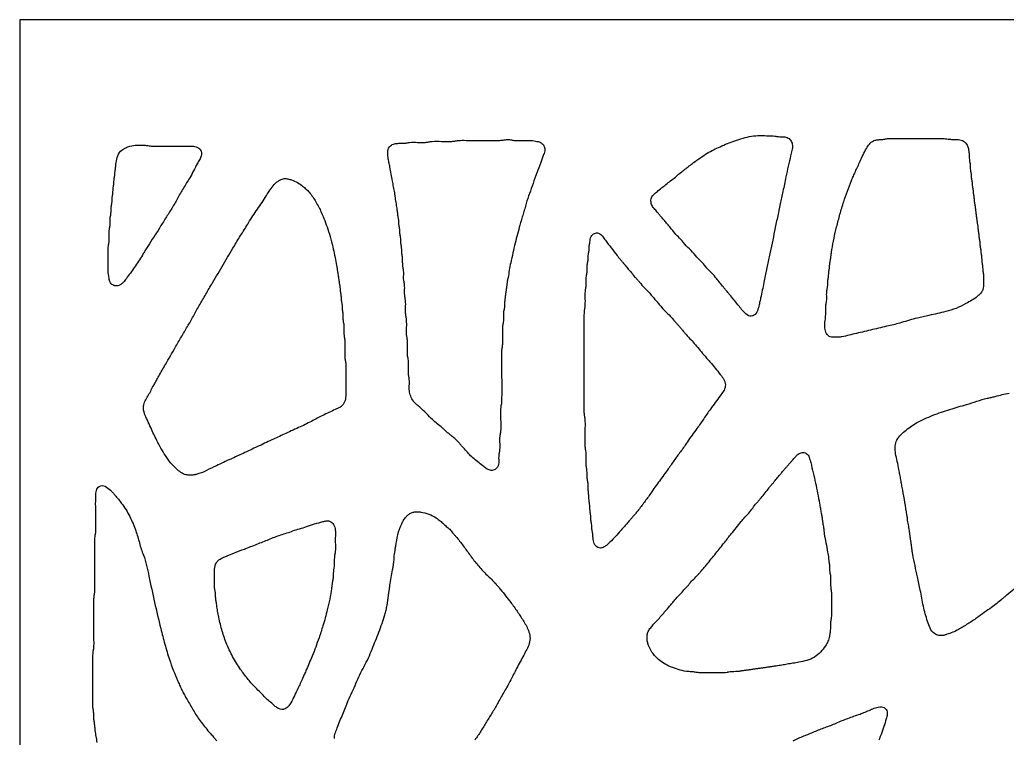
# Model space of a CAD drawing. Extents: x 0 to 950, y 0 to 950.
# Drawn here: x 0 to 520, y 572 to 950 of the extents above; entities that cross this region are included whole.
import ezdxf

# ---------------------------------------------------------------- set-up
doc = ezdxf.new("R2010")
doc.units = 0
doc.layers.add('OBRYS', color=7, linetype='CONTINUOUS')
doc.layers.add('VYREZY', color=1, linetype='CONTINUOUS')

msp = doc.modelspace()

# ---------------------------------------------------------------- linework, layer by layer
at = {"layer": 'OBRYS'}
msp.add_lwpolyline([(0, 0), (950, 0), (950, 950), (0, 950)], close=True, dxfattribs=at)
at = {"layer": 'VYREZY'}
for points in [[(385.5598, 794.1703, -0.25335537), (382.6868, 794.691, -0.04309015), (380.2928, 796.9739, -0.01878178), (379.2898, 798.2006, 0.00780677), (378.3133, 799.4498, -0.00248746), (376.2101, 802.082, 0.00961105), (374.07, 804.6836, -0.00858603), (372.8068, 806.2127, 0.01495781), (371.5246, 807.7253, -0.01314026), (370.6237, 808.7803, -0.00141872), (369.7535, 809.8614, 0.00259675), (367.884, 812.1731, -0.00202467), (366.0118, 814.4826, 0.02818342), (363.4823, 817.2893, -0.02621011), (360.9412, 820.0866, 0.03010005), (358.2413, 823.0127, -0.03010289), (355.5415, 825.9389, 0.03164367), (352.2898, 829.4413, -0.03164423), (349.0381, 832.9438, 0.02627293), (346.4967, 835.7409, -0.02835965), (343.9675, 838.5479, -0.00019359), (342.3547, 840.5576, 0.00821776), (340.71, 842.5409, -0.00401362), (339.1738, 844.362, 0.01449272), (337.6003, 846.1498, -0.017671), (336.6902, 847.1973, 0.00089926), (335.8152, 848.2753, 0.01919262), (334.1021, 850.2208, -0.07459764), (332.6294, 852.3214, -0.10451204), (332.0443, 854.573, -0.135535), (332.5522, 856.808, -0.07305656), (333.2447, 857.7407, -0.01001285), (334.0905, 858.5546, -0.00888493), (334.9795, 859.3476, -0.00120022), (335.8845, 860.1227, -0.014901), (338.2018, 861.9815, 0.0079987), (340.5453, 863.8086, -0.00678603), (343.041, 865.7642, 0.01425575), (345.5064, 867.7563, -0.01272608), (349.963, 871.3798, -0.00250066), (354.5293, 874.867, -0.00896885), (358.0564, 877.4346, -0.0179142), (361.7146, 879.8079, -0.02244773), (365.0445, 881.6045, -0.00276234), (368.4641, 883.2327, -0.02101906), (372.2961, 884.8385, 0.00203032), (376.1896, 886.2989, -0.02216118), (380.4947, 887.7188, -0.02484439), (384.9129, 888.7281, -0.04985918), (389.4705, 889.0719, 0.00434874), (394.0631, 889, -0.00689013), (395.652, 888.967, -0.0263244), (397.2331, 888.8289, -0.02138743), (398.1992, 888.6505, 0.03813435), (399.1689, 888.5049, 0.02147483), (401.7763, 888.4268, -0.13471564), (404.2128, 887.7922, -0.13694512), (405.8291, 886.1452, -0.10830949), (406.4938, 883.9014, -0.08953321), (406.2035, 881.1823, 0.0197752), (405.5289, 878.4888, -0.00612291), (404.2959, 872.9255, 0.00809665), (403.0849, 867.3576, -0.00251812), (402.2925, 863.5078, 0.00138552), (401.4913, 859.6597, -0.00766403), (400.7696, 856.3987, 0.00808455), (400.0505, 853.1371, -0.00244463), (398.5658, 846.0214, 0.00349137), (397.096, 838.9027, -0.00061485), (395.8211, 832.5434, -0.00765825), (394.4413, 826.2069, 0.00956749), (393.0044, 819.4845, -0.00173443), (391.6727, 812.7392, -0.00287345), (390.8361, 808.6981, 0.00184906), (389.9912, 804.6586, -0.00498862), (389.4939, 802.3532, 0.00078639), (388.9772, 800.052, -0.02519098), (388.1156, 796.9346, -0.17596188), (386.2292, 794.5458, 0.00801004), (385.9041, 794.3373, -0.06737392)], [(52.0618, 810.1672, -0.13266802), (49.9349, 810.0831, -0.15890233), (48.1363, 811.16, -0.14832086), (47.1178, 813.4306, 0.00758875), (46.7489, 816.0045, -0.04603726), (46.4364, 820.7682, 0.00662206), (46.5, 825.5615, 0.00390758), (46.4782, 828.3562, -0.03843137), (46.6487, 831.1375, -0.02723288), (46.8367, 832.102, 0.04313361), (46.9936, 833.0699, 0.03007648), (47.0423, 836.4581, -0.04685226), (47.2041, 839.834, -0.01376708), (47.3696, 840.8039, 0.03348544), (47.4966, 841.7777, 0.02302581), (47.533, 843.9691, -0.04195584), (47.6521, 846.1521, -0.02604477), (47.838, 847.117, 0.04147939), (47.9938, 848.0851, 0.02374836), (48.046, 849.8748, -0.0392657), (48.1535, 851.6585, -0.02503481), (48.3378, 852.6235, 0.03948745), (48.4939, 853.5917, 0.01863515), (48.5632, 855.1783, -0.03360881), (48.6798, 856.7597, -0.01836706), (48.8533, 857.7271, 0.03442554), (48.9955, 858.6979, 0.01236298), (49.0777, 860.2811, -0.02893873), (49.2121, 861.8586, -0.00879446), (49.3692, 862.8297, 0.0238597), (49.4969, 863.8041, 0.0147516), (49.5601, 864.9923, -0.02930279), (49.6577, 866.1765, -0.02213422), (49.8384, 867.1421, 0.0348929), (49.9942, 868.1104, 0.01174054), (50.086, 869.4924, -0.02554678), (50.2158, 870.87, -0.00478726), (50.3672, 871.8418, 0.01551379), (50.4977, 872.8162, 0.01094226), (50.5769, 873.8014, -0.02683897), (50.6872, 874.7824, -0.04308039), (51.6288, 878.4427, -0.13798093), (53.727, 881.4314, -0.06477496), (55.7393, 882.6793, -0.04437275), (57.9839, 883.4658, -0.05139872), (61.7071, 884.0119, -0.02320225), (65.486, 883.9988, -0.02305467), (66.4661, 883.9045, -0.00022402), (67.4417, 883.7645, 0.00219581), (68.6141, 883.601, 0.02448588), (69.7921, 883.5004, 0.01358004), (76.3943, 883.4403, -0.00451637), (82.9988, 883.5, 0.00784597), (86.8026, 883.5597, -0.02381494), (90.6025, 883.498, -0.07980865), (93.5274, 882.8343, -0.22279593), (95.4021, 880.8217, -0.08468272), (95.5709, 879.6459, -0.03567669), (95.4536, 878.4497, -0.1063145), (94.5838, 876.2776, 0.02832844), (93.3634, 874.2234, 0.00016202), (91.438, 870.517, -0.01528962), (89.4024, 866.8724, -0.00189787), (86.1169, 861.4376, 0.01373213), (82.9622, 855.9287, -0.01701189), (79.972, 850.7855, 0.00144233), (76.8213, 845.7351, -0.00964372), (75.0974, 843.0701, 0.02054425), (73.4331, 840.37, -0.02266599), (70.5008, 835.6575, 0.01308952), (67.4768, 830.9989, -0.00684851), (66.2058, 828.9863, 0.01635511), (64.9738, 826.9509, -0.02659716), (60.9452, 820.5923, -0.00621708), (56.5024, 814.5035, 0.01161606), (55.6969, 813.3741, -0.03026762), (54.8511, 812.2773, -0.0347859), (53.5891, 811.0191, -0.10312844)], [(249.5598, 713.1695, -0.15470474), (247.4519, 713.0277, -0.08365841), (245.4446, 713.8923, -0.04968535), (244.5154, 714.633, 0.02606372), (243.6189, 715.4195, 0.00090136), (240.9723, 717.5, -0.00535712), (238.3445, 719.6039, -0.05250022), (236.1214, 721.8508, 0.02417845), (234.0198, 724.2302, -0.00279204), (232.7771, 725.5214, -0.01862569), (231.5916, 726.8637, 0.01060879), (230.302, 728.372, 0.03827124), (228.8752, 729.7436, 0.0080527), (227.9463, 730.4841, -0.00561847), (227.0138, 731.2202, 0.00068917), (225.4688, 732.4647, -0.0216301), (223.9786, 733.7715, 0.00165586), (222.8245, 734.8681, 0.01927679), (221.6264, 735.9147, 0.00110679), (218.9966, 738.0294, -0.02621881), (216.4797, 740.2703, -0.00613201), (213.1126, 743.6832, 0.02903499), (209.5985, 746.9331, -0.01164593), (208.2487, 748.097, -0.05088182), (207.0604, 749.4136, -0.06963616), (205.6683, 752.0016, -0.0651801), (205.0139, 754.8702, -0.04051667), (204.9695, 758.2599, 0.05155553), (204.8506, 761.6409, 0.02706801), (204.6629, 762.6049, -0.0430346), (204.5064, 763.5722, -0.03625702), (204.4988, 767.5662, 0.05155654), (204.3696, 771.5474, 0.03160147), (204.1758, 772.51, -0.04559747), (204.0094, 773.4755, -0.03879713), (204.0018, 777.2743, 0.03950891), (203.9887, 781.0726, 0.03238521), (203.7291, 782.824, -0.04126243), (203.5009, 784.5775, -0.02546757), (203.5153, 788.1779, 0.03015686), (203.4959, 791.7764, 0.03328049), (203.2363, 793.7277, -0.0393434), (203.0007, 795.6803, -0.02138243), (203.0055, 799.4724, 0.04606133), (202.8242, 803.2476, 0.02070049), (202.6469, 804.2139, -0.03865781), (202.5047, 805.1838, -0.02973726), (202.4782, 808.1749, 0.04729471), (202.3473, 811.1552, 0.02627398), (202.1609, 812.1194, -0.0424933), (202.0061, 813.0871, -0.03060315), (201.9714, 815.8774, 0.0468414), (201.8466, 818.6582, 0.02606552), (201.6605, 819.6225, -0.0422594), (201.5061, 820.5902, -0.02281331), (201.4389, 822.9742, 0.03986096), (201.2909, 825.3495, 0.01204793), (201.1284, 826.3193, -0.03112035), (201.0032, 827.2931, -0.01245524), (200.9305, 829.0764, 0.03159397), (200.7899, 830.8525, 0.01096907), (200.6293, 831.8226, -0.02864336), (200.5032, 832.7964, -0.0190503), (200.4567, 834.1863, 0.03549254), (200.3648, 835.5715, 0.02829103), (200.1758, 836.5347, -0.03942927), (200.0085, 837.5004, -0.01818943), (199.9304, 838.8851, 0.03056031), (199.8182, 840.2658, 0.01615393), (199.6477, 841.233, -0.03006671), (199.5044, 842.2033, -0.02026444), (199.4496, 843.3925, 0.0335041), (199.3635, 844.5781, 0.02535399), (199.178, 845.5417, -0.03335151), (199.0081, 846.5072, -0.01204236), (198.9094, 847.6878, 0.02263711), (198.7858, 848.8652, 0.00099546), (198.6371, 849.8366, -0.0061225), (198.4984, 850.8095, 0.01433976), (198.0037, 853.9136, -0.01395523), (197.5066, 857.0175, -0.00761026), (197.393, 857.9954, 0.01888652), (197.2574, 858.9698, 0.00415724), (196.6818, 862.0575, -0.00076496), (196.0852, 865.1413, -0.00628815), (195.4279, 868.8157, 0.00866675), (194.7533, 872.4867, 0.00270993), (194.2348, 874.9868, -0.00977305), (193.7517, 877.4935, -0.06297563), (193.5982, 880.8993, -0.19477992), (195.0278, 883.7456, -0.13636311), (197.1013, 884.7459, -0.03586884), (199.471, 884.9999, -0.01182361), (201.2629, 885.0203, 0.03694431), (203.0472, 885.1304, 0.03160607), (204.0098, 885.3242, -0.04560082), (204.9753, 885.4906, -0.03791246), (209.1735, 885.5065, 0.03589745), (213.373, 885.5055, 0.03594855), (215.1247, 885.7584, -0.03977721), (216.8773, 885.9978, -0.02650148), (221.876, 886.014, 0.02356138), (226.8763, 886.0008, 0.01751732), (227.859, 886.0791, 0.00677706), (228.8374, 886.2051, 0.01358456), (229.8067, 886.3703, -0.03351037), (230.7801, 886.4966, -0.02303461), (234.7777, 886.5603, 0.00753254), (238.7792, 886.5, -0.00348765), (245.3793, 886.454, 0.01047273), (251.9781, 886.5001, 0.01542854), (253.1614, 886.5698, 0.012619), (254.339, 886.7057, 0.01142746), (255.5073, 886.8978, -0.05102776), (256.6813, 886.9964, -0.0505667), (258.6336, 886.7627, 0.04344399), (260.585, 886.5009, 0.02364283), (264.7848, 886.504, -0.02463317), (268.9842, 886.4988, -0.02888145), (270.5474, 886.329, -0.01658826), (272.0904, 886.0175, -0.00007235), (273.2392, 885.7456, -0.08837351), (274.3056, 885.2834, -0.12117441), (275.7357, 883.7311, -0.13026181), (276.2437, 881.6923, -0.07522989), (276.0194, 880.3456, 0.00071086), (275.5931, 879.0322, -0.01802738), (274.8508, 876.9886, 0.00809279), (274.0676, 874.9591, -0.00196169), (272.0002, 869.4001, 0.00952073), (270.0175, 863.8115, -0.00834931), (268.1802, 858.5941, 0.01991828), (266.4652, 853.3391, -0.00455936), (265.6348, 850.502, 0.0028324), (264.7947, 847.6678, -0.00664094), (263.9328, 844.8399, 0.01396815), (263.1128, 842.0005, -0.00312123), (261.8508, 837.2465, 0.00525042), (260.6092, 832.4873, 0.00920268), (259.4189, 827.3177, -0.00350239), (258.2875, 822.1343, 0.01518003), (257.5398, 818.2783, -0.00613478), (256.8616, 814.4079, -0.00492562), (256.6709, 813.4453, 0.01847496), (256.5064, 812.4785, 0.00505564), (256.3872, 811.5016, -0.01095032), (256.2565, 810.5263, 0.0061336), (256.0046, 808.7749, -0.00528001), (255.7557, 807.023, 0.00462015), (255.616, 806.0492, 0.00787546), (255.5007, 805.0723, -0.00000139), (255.4007, 804.0923, -0.01092318), (255.2793, 803.1149, -0.0081045), (255.121, 802.1439, 0.02859332), (255.0027, 801.1687, 0.02088612), (254.9682, 799.5771, -0.03862451), (254.8774, 797.9911, -0.03336643), (254.6813, 797.0291, 0.04651408), (254.5109, 796.0644, 0.03306765), (254.47, 793.4741, -0.04697298), (254.3576, 790.8917, -0.0287446), (254.1674, 789.9282, 0.04407911), (254.0072, 788.9616, 0.02825689), (253.9404, 785.5647, -0.00966346), (254, 782.1629, -0.00605954), (253.9723, 780.1761, -0.02874783), (253.8068, 778.1993, -0.01648647), (253.6367, 777.2312, 0.03561004), (253.5039, 776.2592, 0.02395375), (253.4406, 772.4617, -0.0078084), (253.5, 768.6602, 0.00249325), (253.5459, 759.4605, -0.00748176), (253.5, 750.2616, -0.00545987), (253.4632, 749.0719, -0.0239396), (253.3568, 747.8877, -0.02855744), (253.1668, 746.9242, 0.04397949), (253.007, 745.9574, 0.02792525), (252.9428, 742.7604, -0.00893656), (253, 739.5587, 0.00517441), (253.0351, 736.1657, -0.0400517), (252.8344, 732.7891, -0.02319409), (252.653, 731.8239, 0.04042105), (252.5052, 730.8551, 0.03431065), (252.4972, 726.8617, -0.05112079), (252.3557, 722.8824, -0.02826773), (252.1662, 721.9188, 0.04373002), (252.0068, 720.9519, 0.03555528), (251.9911, 717.7208, -0.15477061), (251.2545, 714.7222, -0.06011313), (250.5282, 713.8017, -0.10248365)], [(432.1219, 783.1451, -0.03103421), (430.14, 782.9623, -0.02465237), (428.1487, 783.0008, -0.00828547), (426.9796, 783.1006, -0.10820865), (425.8904, 783.4584, -0.17560743), (424.0772, 785.6544, -0.07460795), (423.5009, 788.594, -0.0541859), (423.7016, 791.7448, 0.03876871), (424, 794.8969, 0.01027381), (423.9905, 797.4904, -0.04013643), (424.1353, 800.0719, -0.0304509), (424.3276, 801.0348, 0.04498236), (424.4915, 802.0008, 0.03343468), (424.5232, 804.7921, -0.0479953), (424.6358, 807.5747, -0.03000266), (424.8273, 808.5377, 0.04396883), (424.9916, 809.5036, 0.02708166), (425.0389, 811.2934, -0.04118461), (425.1364, 813.0777, -0.02817586), (425.3249, 814.0409, 0.03928196), (425.4917, 815.0067, 0.01794559), (425.5702, 816.3912, -0.03061841), (425.6837, 817.7716, -0.01326988), (425.8495, 818.7393, 0.02318228), (425.996, 819.7094, 0.01603772), (426.0667, 820.6961, -0.02679388), (426.1585, 821.6801, -0.01545391), (426.3317, 822.6458, 0.01982427), (426.4964, 823.6127, -0.0007718), (426.6245, 824.5878, -0.00569669), (426.7652, 825.561, 0.0075542), (427.0119, 827.3132, -0.00969333), (427.266, 829.0642, -0.01041835), (428.3822, 835.0503, -0.01035427), (429.7461, 840.9849, -0.00541665), (431.5015, 847.652, -0.01292271), (433.4996, 854.2486, -0.00522308), (435.424, 859.8596, -0.0127251), (437.5481, 865.3964, -0.01053828), (438.582, 867.7569, 0.0082696), (439.6267, 870.1129, -0.01379439), (440.8633, 872.8208, 0.01395668), (442.0991, 875.529, -0.01246637), (443.659, 878.9747, -0.01762373), (445.4228, 882.3193, -0.04072818), (446.9966, 884.6103, -0.11420331), (449.1429, 886.2761, -0.06938234), (450.8303, 886.7871, -0.01796941), (452.5965, 886.9993, -0.01431632), (453.5857, 887.0538, 0.0280181), (454.5719, 887.1352, 0.02963505), (455.5347, 887.3281, -0.04471167), (456.5007, 887.4915, -0.02866489), (459.6974, 887.5583, 0.00910513), (462.899, 887.5, 0.00237596), (474.2982, 887.5542, -0.00712922), (485.6963, 887.5, -0.01801013), (487.0767, 887.4239, -0.01301719), (488.4502, 887.2624, 0.00283747), (489.622, 887.1003, 0.0235372), (490.7995, 887.0004, 0.00616651), (493.8083, 886.9242, -0.14353778), (496.5693, 886.0759, -0.10512635), (498.0722, 884.5509, -0.07395977), (498.9569, 882.5749, -0.03347569), (499.1178, 881.8061, 0.00991674), (499.2427, 881.029, -0.04567372), (499.4679, 878.471, 0.03519355), (499.6399, 875.9044, 0.02841587), (499.8293, 874.941, -0.04187518), (499.9924, 873.9748, -0.02210331), (500.0548, 872.3875, 0.03624722), (500.1619, 870.8052, 0.0215351), (500.3406, 869.84, -0.03423181), (500.4945, 868.8719, -0.02388503), (500.544, 867.6816, 0.03586837), (500.6218, 866.4945, 0.02915635), (500.8124, 865.5321, -0.03626567), (500.9891, 864.568, -0.01633825), (501.0792, 863.3852, 0.02561993), (501.1912, 862.2051, 0.01046633), (501.3543, 861.2367, -0.02120645), (501.4964, 860.2656, -0.01426081), (501.5699, 859.2795, 0.02473747), (501.664, 858.2959, 0.01729028), (501.8391, 857.3302, -0.02720572), (501.9949, 856.3622, -0.020155), (502.0591, 855.3742, 0.03020636), (502.143, 854.3888, 0.01936534), (502.3226, 853.4243, -0.02338158), (502.4943, 852.4588, -0.00277223), (502.6158, 851.4824, 0.00837606), (502.7482, 850.5075, -0.0055692), (502.886, 849.5334, -0.00691876), (502.9995, 848.5561, 0.00044497), (503.1004, 847.5765, 0.01174427), (503.2251, 846.5998, -0.00177978), (503.3691, 845.6273, -0.00361796), (503.5025, 844.6532, 0.00924928), (503.7625, 842.9027, -0.0161289), (503.9982, 841.1494, -0.00576349), (504.0868, 840.1667, 0.0169414), (504.1972, 839.1868, 0.00895757), (504.3576, 838.2177, -0.01988439), (504.4967, 837.2459, -0.01305598), (504.5721, 836.2601, 0.02371226), (504.6684, 835.2769, 0.01620621), (504.8416, 834.3109, -0.02626135), (504.9952, 833.3425, -0.0189284), (505.0615, 832.3549, 0.02872589), (505.147, 831.3698, 0.0214959), (505.3294, 830.4056, -0.03084459), (505.4936, 829.439, -0.02355992), (505.5525, 828.45, 0.03214869), (505.6283, 827.463, 0.02916176), (505.8227, 826.5007, -0.0428798), (505.9902, 825.5354, -0.0247714), (506.0484, 823.9472, 0.03800155), (506.1484, 822.3637, 0.02495058), (506.3327, 821.3995, -0.0369975), (506.4936, 820.4326, -0.01420377), (506.58, 819.0501, 0.02715326), (506.7021, 817.6718, 0.01387365), (506.8689, 816.7028, -0.03388849), (506.9965, 815.7298, -0.01891114), (507.061, 813.1312, -0.00524715), (506.9999, 810.5307, -0.01589887), (506.8958, 808.9506, -0.09812208), (506.4466, 807.4628, -0.08108189), (505.2464, 805.8861, -0.00693792), (503.77, 804.5257, -0.05455371), (500.8795, 802.4551, 0.00278371), (497.7724, 800.6836, -0.0356274), (492.6114, 798.1744, -0.04138875), (487.1315, 796.4879, 0.00677669), (482.7298, 795.4601, -0.00818956), (478.3255, 794.4447, 0.0114655), (475.2666, 793.7184, -0.01207561), (472.2069, 792.9959, 0.0170123), (468.0025, 791.9591, 0.00921683), (463.8565, 790.7028, -0.01927259), (460.4491, 789.7446, -0.00729441), (456.9935, 788.9683, 0.01288424), (452.786, 787.9735, -0.01311587), (448.5781, 786.9807, 0.0131258), (444.3703, 785.9878, -0.01274531), (440.1631, 784.9917, 0.01262968), (436.3381, 784.0869, -0.02142088), (432.5, 783.2501, 0.05175814), (432.3111, 783.1968, -0.05621705)], [(92.1219, 710.6453, -0.03450909), (90.1407, 710.434, -0.04136857), (88.1524, 710.5244, -0.10428084), (85.4061, 711.4833, -0.0442767), (83.0172, 713.2332, -0.03493574), (79.5434, 716.7432, -0.03924038), (76.6281, 720.7253, -0.00972057), (74.3041, 724.655, -0.01252896), (72.1575, 728.6838, -0.00200899), (70.4788, 732.0679, -0.01408233), (68.9105, 735.5029, 0.01783421), (67.1508, 739.2817, -0.03740343), (65.5437, 743.1181, -0.05459395), (65.0874, 745.2296, -0.08308334), (65.2202, 747.3687, -0.07425756), (66.305, 750.1161, 0.00007964), (67.7996, 752.7017, 0.0146661), (69.2141, 755.3243, -0.01564838), (70.6337, 757.944, 0.01028367), (71.8874, 760.1994, -0.01022524), (73.1409, 762.455, 0.00991967), (74.878, 765.5765, -0.01260556), (76.6317, 768.6883, 0.00326104), (79.2467, 773.1321, 0.002772), (81.8079, 777.6072, -0.00518998), (84.9862, 783.0988, 0.0010062), (88.2105, 788.5639, 0.00973687), (91.3191, 794.1014, -0.00954408), (94.4256, 799.6401, 0.00266934), (97.9036, 805.6461, -0.00578562), (101.4189, 811.6301, 0.00502616), (107.1576, 821.3653, -0.00508987), (112.8975, 831.0997, -0.00448344), (116.6381, 837.1744, 0.00407322), (120.3837, 843.2461, -0.01818659), (125.0601, 850.3689, 0.01769176), (129.7438, 857.4872, -0.01485956), (131.6869, 860.4772, -0.02643288), (133.868, 863.2941, -0.01409676), (134.5219, 864.0103, -0.03855543), (135.2455, 864.6523, -0.0470248), (137.1028, 865.8026, -0.08668269), (139.1755, 866.4159, -0.0926207), (141.1141, 866.28, -0.0111316), (143.0153, 865.7395, -0.06211615), (146.0659, 864.3651, -0.03199994), (148.8214, 862.4336, -0.0035836), (150.6673, 860.9333, -0.05042174), (152.3324, 859.2514, -0.0406806), (155.7916, 854.1766, -0.01806466), (158.6398, 848.717, -0.02512211), (160.4631, 844.3374, -0.00050119), (162.0618, 839.8646, -0.02566853), (163.6407, 834.5916, 0.000369), (164.9526, 829.2384, -0.01313509), (165.8737, 825.0167, -0.0016073), (166.6702, 820.7682, -0.00075424), (166.8465, 819.8029, -0.01210594), (166.9978, 818.8337, 0.00210558), (167.13, 817.8597, 0.00621476), (167.2784, 816.8881, -0.00076613), (167.6597, 814.561, -0.00790031), (168.0006, 812.228, 0.00913757), (168.2608, 810.4777, -0.01592652), (168.4971, 808.7247, -0.01143584), (168.5753, 807.7396, 0.02200451), (168.6743, 806.7571, 0.01706065), (168.8486, 805.7909, -0.031261), (168.9953, 804.8215, -0.02143177), (169.0486, 803.6322, 0.03402368), (169.1317, 802.4462, 0.02968572), (169.3241, 801.4837, -0.04285234), (169.4908, 800.5182, -0.02397233), (169.5503, 798.9304, 0.03738665), (169.6521, 797.3474, 0.02607665), (169.8387, 796.3833, -0.04213632), (169.9938, 795.4159, -0.02758306), (170.033, 793.4254, 0.04287221), (170.1326, 791.4413, 0.03105748), (170.3257, 790.4787, -0.04531443), (170.491, 789.5131, -0.03030034), (170.5495, 786.3284, 0.04603774), (170.7077, 783.1548, 0.01296851), (170.8718, 782.1853, -0.03306726), (170.9967, 781.2118, -0.03015198), (171.0016, 777.013, 0.02972863), (171.003, 772.8141, 0.03502966), (171.2577, 770.8628, -0.03839639), (171.4991, 768.9109, -0.01732455), (171.5597, 763.7134, 0.00574452), (171.5, 758.5131, 0.00616635), (171.5395, 755.3128, -0.01863444), (171.4992, 752.1145, -0.07197387), (170.8911, 749.0124, -0.15277736), (169.0694, 746.5682, -0.05691152), (167.5126, 745.6903, 0.01599289), (165.8795, 744.938, -0.00395536), (162.6674, 743.3635, -0.01032906), (159.4122, 741.8816, 0.03282369), (156.4114, 740.3491, -0.01824567), (153.4522, 738.7275, -0.00099395), (150.0711, 737.0404, -0.01534831), (146.6383, 735.4654, 0.0182498), (142.858, 733.7045, -0.01807235), (139.0784, 731.9421, 0.01619341), (135.8341, 730.4442, -0.0162251), (132.5897, 728.9465, 0.0180182), (128.8096, 727.1851, -0.01796094), (125.0298, 725.4232, 0.01790679), (121.2497, 723.6617, -0.0179276), (117.4696, 721.9004, 0.01621893), (114.2254, 720.4023, -0.01623795), (110.9812, 718.9043, 0.01777008), (107.2004, 717.1445, -0.01769573), (103.4199, 715.3841, 0.02346041), (98.2241, 712.8915, -0.06565821), (92.8774, 710.86, 0.02959032), (92.5008, 710.7472, -0.04379065)], [(306.1147, 672.1544, -0.09893829), (304.7848, 672.1579, -0.11421817), (303.5822, 672.7055, -0.17194432), (302.0273, 675.1024, -0.03087652), (301.506, 678.0826, -0.02453589), (301.4443, 679.0708, 0.03210588), (301.3677, 680.0571, 0.02719479), (301.1765, 681.0195, -0.03933597), (301.009, 681.9847, -0.01913137), (300.9329, 683.3694, 0.03126177), (300.8234, 684.7502, 0.01882635), (300.6482, 685.7162, -0.03497982), (300.5046, 686.6857, -0.01318011), (300.4243, 688.2678, 0.02946575), (300.2926, 689.8443, 0.01233853), (300.1293, 690.8136, -0.03140874), (300.0033, 691.7868, -0.01286956), (299.9315, 693.5696, 0.03187837), (299.7923, 695.3453, 0.01235779), (299.6292, 696.3146, -0.03138157), (299.5033, 697.2878, -0.01279977), (299.4314, 699.0706, 0.0318189), (299.292, 700.8463, 0.0127835), (299.1281, 701.8156, -0.03280462), (299.0033, 702.7889, -0.02259458), (298.9666, 704.978, 0.04177283), (298.8465, 707.1587, 0.02604966), (298.6605, 708.1227, -0.04225847), (298.5061, 709.09, -0.02287682), (298.4392, 711.4731, 0.03991679), (298.2916, 713.8474, 0.012797), (298.1277, 714.8168, -0.032949), (298.0033, 715.7901, -0.0267347), (297.9735, 719.5761, 0.04689907), (297.7919, 723.3466, 0.01286052), (297.6279, 724.3159, -0.03299441), (297.5033, 725.2893, -0.02281022), (297.4403, 729.2853, 0.00746307), (297.5, 733.2851, -0.00789739), (297.5474, 736.2851, 0.02440786), (297.4958, 739.2818, 0.03320238), (297.236, 741.2323, -0.03940716), (297.0006, 743.1841, -0.01543621), (296.9406, 748.9801, 0.00512584), (297, 754.7785, 0.00123369), (296.9507, 774.7692, -0.00370114), (297, 794.7594, -0.01460139), (297.0618, 796.3406, -0.01865086), (297.2285, 797.9138, -0.00795654), (297.3841, 798.8852, 0.02942354), (297.4976, 799.8608, 0.0285988), (297.497, 804.052, -0.0493079), (297.6691, 808.2261, -0.02235671), (297.8491, 809.1912, 0.03985238), (297.995, 810.16, 0.02801862), (298.0335, 812.9482, -0.0455226), (298.1691, 815.7262, -0.02220205), (298.3488, 816.6914, 0.03940585), (298.495, 817.6601, 0.02474756), (298.5378, 819.649, -0.04155927), (298.6471, 821.631, -0.02670751), (298.834, 822.5945, 0.04076869), (298.9935, 823.5611, 0.02054932), (299.0584, 825.1473, -0.03522435), (299.1696, 826.7283, -0.01959776), (299.3451, 827.6938, 0.03269832), (299.4951, 828.6622, 0.02255131), (299.5465, 829.8516, -0.03547226), (299.6284, 831.0374, -0.02350178), (299.8106, 832.0008, 0.02426915), (299.9913, 832.9643, 0.01213604), (300.1697, 834.5426, -0.10554048), (300.6269, 836.0277, -0.15820598), (302.3029, 837.5831, -0.19358758), (304.5302, 837.6986, -0.15619963), (306.5363, 836.2034, 0.00618843), (308.0898, 834.085, -0.00130745), (311.1731, 829.9655, 0.00957942), (314.3235, 825.8983, -0.00570703), (315.3034, 824.6533, 0.01900111), (316.3154, 823.4356, -0.00549148), (317.2309, 822.3926, -0.00855594), (318.1167, 821.3244, 0.00330314), (319.74, 819.3244, 0.00487471), (321.3958, 817.3513, -0.00707567), (322.7907, 815.674, 0.01805608), (324.2213, 814.0287, -0.00941901), (325.1507, 812.9964, -0.00731579), (326.0451, 811.9335, 0.03026341), (328.7436, 809.01, -0.030339), (331.4415, 806.0862, 0.01032996), (332.9838, 804.2746, -0.01047728), (334.5254, 802.4625, 0.01021127), (336.066, 800.6498, -0.00983929), (337.6078, 798.8383, 0.03487348), (340.7476, 795.503, -0.03477842), (343.888, 792.1682, 0.00572982), (344.9076, 790.9511, 0.01408635), (345.9742, 789.7758, -0.01118381), (347.0484, 788.6059, -0.00952337), (348.0733, 787.3924, 0.00506321), (349.338, 785.8675, -0.00457337), (350.6042, 784.3439, 0.02974078), (353.0281, 781.7091, -0.03001865), (355.4505, 779.073, 0.00511833), (357.9832, 776.0253, -0.00520115), (360.5154, 772.9773, 0.02032654), (362.2238, 771.043, -0.02132926), (363.9282, 769.1054, 0.00126923), (366.5472, 765.8757, -0.00734228), (369.1264, 762.6147, -0.04883082), (370.6898, 760.1039, -0.14631205), (371.1682, 757.297, -0.11904206), (370.1505, 754.5831, -0.00568154), (368.4496, 752.1342, -0.0027312), (365.9065, 748.6014, -0.00221478), (363.3287, 745.0938, 0.01328583), (359.8049, 740.0698, -0.01288017), (356.2852, 735.0429, -0.00271612), (353.6771, 731.5549, 0.0249324), (351.2296, 727.9589, -0.02709764), (347.9824, 723.2323, 0.01013121), (344.5725, 718.6127, 0.00093409), (342.8623, 716.185, 0.00067847), (341.1598, 713.7518, -0.00893448), (336.5148, 707.3409, 0.01337579), (331.9278, 700.8903, -0.01421745), (328.5944, 696.2194, -0.00239086), (325.1064, 691.6599, -0.01445997), (323.8505, 690.1281, 0.00834551), (322.5757, 688.6113, -0.01137332), (321.5466, 687.4019, -0.00526525), (320.4776, 686.2271, 0.01506215), (319.6945, 685.332, 0.0009461), (318.9402, 684.4119, -0.0188522), (317.2338, 682.476, 0.018837), (315.5273, 680.5402, -0.02254605), (312.7357, 677.4204, -0.01072657), (309.7405, 674.4909, -0.01996025), (308.2285, 673.1835, -0.09765025), (306.4861, 672.28, 0.03235045), (306.3014, 672.213, -0.05466065)], [(372.1219, 606.6451, -0.04257662), (368.1444, 606.4353, 0.00809784), (364.148, 606.5, 0.00701966), (360.7467, 606.4522, -0.02144092), (357.3481, 606.5025, -0.03363739), (355.3959, 606.7477, 0.03206662), (353.444, 606.999, 0.00834077), (352.0588, 607.0645, -0.03337953), (350.6815, 607.199, -0.03376695), (346.461, 608.1942, -0.0195143), (342.3641, 609.6346, -0.04683771), (339.013, 611.3399, -0.02862883), (335.9478, 613.5355, -0.02800066), (334.9257, 614.4591, -0.02588494), (334.0086, 615.4875, -0.02692272), (332.1636, 618.0573, -0.05783356), (330.7855, 620.8865, -0.02844977), (330.2388, 622.7815, -0.05126359), (330.0005, 624.7322, -0.03911763), (330.1055, 626.5061, -0.07415613), (330.6017, 628.1978, -0.07803205), (331.914, 630.1616, 0.01559948), (333.4784, 631.9681, -0.02243465), (335.4599, 634.1943, 0.02180717), (337.4444, 636.4181, -0.01722764), (338.7545, 637.9135, 0.00054281), (340.1146, 639.3652, 0.01846384), (341.5444, 641.0127, -0.0074389), (342.9383, 642.6922, 0.00882953), (344.3279, 644.376, -0.02380814), (345.7659, 646.0159, 0.00135737), (347.1446, 647.4525, 0.01927931), (348.4618, 648.9437, -0.02145869), (350.4447, 651.1688, 0.02143732), (352.4277, 653.3938, -0.02413898), (354.5603, 655.7609, 0.00357982), (356.7909, 658.041, 0.01875864), (357.7166, 659.0759, 0.00183033), (358.5996, 660.1487, -0.01601937), (360.0346, 661.7949, 0.01783785), (361.4634, 663.446, -0.00013487), (366.1849, 669.3094, 0.00114184), (370.8946, 675.1823, 0.01004015), (372.5804, 677.3835, -0.0186779), (374.303, 679.5542, 0.01123528), (376.9371, 682.7737, -0.00366282), (379.5227, 686.0335, -0.02507165), (381.5059, 688.2584, 0.0251362), (383.4888, 690.4835, 0.00371229), (385.5798, 693.1217, -0.00405018), (387.6727, 695.7585, -0.01325653), (388.8306, 697.118, 0.01414052), (389.9861, 698.4795, 0.00289175), (392.0757, 701.1188, -0.00375339), (394.1698, 703.7546, -0.01330204), (395.3278, 705.1141, 0.01415265), (396.4833, 706.4755, -0.00228794), (398.2283, 708.6329, -0.00546837), (400.0064, 710.763, 0.01002148), (401.2635, 712.2971, -0.02088739), (402.5527, 713.8025, 0.00069933), (403.5001, 714.8224, 0.01549597), (404.4136, 715.8719, -0.00950605), (405.4421, 717.0826, -0.00662147), (406.5093, 718.2597, 0.01995321), (407.2847, 719.1621, -0.01453276), (408.0505, 720.0733, -0.00217589), (408.7063, 720.8026, -0.0606943), (409.4429, 721.4393, -0.09842077), (411.6221, 722.3488, -0.20386016), (413.7921, 721.902, -0.17162917), (415.3561, 719.737, -0.00797732), (416.1108, 717.0067, -0.0120411), (418.615, 706.2951, -0.00516736), (420.7496, 695.5011, -0.00647187), (421.1867, 692.9844, 0.00696703), (421.6263, 690.4682, 0.00685654), (421.8219, 689.5066, -0.02044308), (421.9911, 688.5407, -0.00942113), (422.1028, 687.5621, 0.01664149), (422.2286, 686.5857, 0.00243821), (422.6518, 684.0649, -0.01728438), (422.9997, 681.534, 0.00077998), (423.1016, 680.5545, 0.01306799), (423.2305, 679.5784, 0.01182106), (424.1148, 674.7485, -0.0111696), (425.0054, 669.9195, 0.00521217), (425.2721, 668.37, -0.01907267), (425.4957, 666.8146, -0.01727307), (425.565, 665.8275, 0.02693291), (425.6532, 664.8428, 0.02399082), (425.8399, 663.8785, -0.04069465), (425.9939, 662.9106, -0.02360945), (426.0463, 661.1219, 0.03917245), (426.154, 659.3391, 0.02589597), (426.34, 658.3746, -0.04226239), (426.494, 657.4068, -0.02923572), (426.5442, 654.0208, 0.04641491), (426.7101, 650.6473, 0.01237093), (426.8733, 649.6773, -0.03263054), (426.9968, 648.7033, -0.0226419), (427.0593, 644.7052, 0.00740822), (427, 640.7035, 0.00235952), (427.0141, 637.7127, -0.03745828), (426.819, 634.7366, -0.01943315), (426.6439, 633.7698, 0.03770506), (426.5044, 632.7991, 0.02338174), (426.4513, 630.2135, -0.0449127), (426.2875, 627.6401, 0.00201656), (426.1413, 626.6681, -0.00928825), (425.981, 625.6985, -0.05315807), (425.197, 623.0581, -0.05377062), (423.8712, 620.6442, -0.03565374), (421.2389, 617.3957, -0.05886159), (418.0575, 614.711, -0.08351508), (414.1321, 612.9735, -0.01394576), (409.8877, 612.0147, -0.0103249), (406.7911, 611.4716, 0.00196124), (403.6852, 610.9802, 0.00793503), (402.3321, 610.7386, -0.00848217), (400.9787, 610.4985, 0.00341365), (399.4282, 610.2396, -0.01068848), (397.8743, 610.0033, 0.00132893), (396.8995, 609.8736, 0.00501064), (395.9264, 609.7317, -0.00644456), (394.1745, 609.4812, 0.00644045), (392.4227, 609.2307, -0.00643647), (390.6709, 608.9803, 0.00643261), (388.9191, 608.7298, -0.00642875), (387.1673, 608.4794, 0.00642489), (385.4155, 608.2289, -0.00642099), (383.6637, 607.9785, 0.00641705), (381.9118, 607.728, -0.00554376), (380.1605, 607.4745, 0.00380105), (378.4082, 607.2271, -0.02837693), (376.6346, 607.065, 0.0011107), (374.8519, 606.9998, 0.020399), (373.6731, 606.9057, 0.00576814), (372.5, 606.75, 0.06433239), (372.311, 606.6973, -0.06575696)], [(138.6169, 587.1787, -0.11764365), (137.0867, 587.3218, -0.04213328), (135.6439, 587.9518, -0.07032458), (134.058, 589.1234, 0.02365097), (132.5751, 590.4491, -0.03065174), (128.025, 594.6324, 0.00436603), (123.6929, 599.0571, -0.02850653), (119.7444, 603.5, -0.01202084), (116.1637, 608.2542, -0.03303295), (111.9812, 614.9937, -0.02731206), (108.6379, 622.1925, -0.02724896), (106.245, 629.2782, -0.01942534), (104.5215, 636.5614, -0.00706949), (103.9608, 639.6541, -0.00899473), (103.4997, 642.7631, 0.00751195), (103.2166, 644.7111, -0.02462542), (103.0007, 646.6654, -0.01251152), (102.9581, 647.8555, 0.03133467), (102.8708, 649.0412, 0.03161738), (102.6765, 650.0033, -0.04566966), (102.5096, 650.9684, -0.02920659), (102.4407, 654.1641, 0.00916683), (102.5, 657.3649, -0.00262399), (102.5196, 660.9859, -0.1304349), (103.4535, 664.3591, -0.12783472), (105.3599, 666.2717, -0.03219035), (107.8443, 667.5286, -0.01131334), (112.9825, 669.5891, 0.00358211), (118.1531, 671.5704, -0.0035819), (121.4761, 672.8438, 0.00572891), (124.7936, 674.1314, -0.0003973), (131.035, 676.6306, -0.00851191), (137.319, 679.018, -0.01805306), (140.5103, 680.0401, 0.02196804), (143.6926, 681.0868, -0.02137049), (147.2488, 682.2612, 0.01134128), (150.8302, 683.3647, -0.0029029), (155.1427, 684.7737, -0.01785667), (159.5072, 686.0017, -0.01500265), (161.2434, 686.3692, -0.13119918), (162.9529, 686.228, -0.18305347), (165.1066, 684.3941, -0.10085155), (165.9891, 681.5645, -0.03693978), (166.0604, 678.9695, 0.01160087), (166, 676.3678, 0.0096277), (166.0578, 673.367, -0.03122186), (165.9862, 670.3718, -0.03093671), (165.7248, 668.621, 0.04150819), (165.5008, 666.8677, 0.01556511), (165.4672, 664.2808, -0.03980048), (165.3089, 661.7054, -0.0164732), (165.1389, 660.7378, 0.03447092), (165.004, 659.7664, 0.01659067), (164.94, 657.9816, -0.03563421), (164.8084, 656.204, -0.00821953), (164.6505, 655.2352, 0.01226221), (164.5004, 654.2653, -0.00637331), (164.2505, 652.5141, 0.00627556), (164.0003, 650.7629, -0.01921108), (163.0495, 645.149, -0.00972666), (161.7748, 639.5964, -0.00338681), (160.6957, 635.4033, -0.01079782), (159.4984, 631.2433, 0.00288937), (158.5203, 628.0369, -0.01938696), (157.4378, 624.8669, 0.01205463), (155.7054, 620.0266, -0.02335844), (153.8655, 615.2306, 0.00525377), (152.3135, 611.5855, -0.00968779), (150.7295, 607.9547, 0.00728774), (149.7679, 605.7792, -0.00840243), (148.8015, 603.6059, 0.00824206), (147.5914, 600.8869, -0.01525158), (146.3437, 598.186, 0.00665855), (144.5239, 594.4182, -0.02182714), (142.5924, 590.7105, -0.04559838), (141.0956, 588.5918, -0.15657827), (138.9862, 587.2869, 0.03363867), (138.8025, 587.228, -0.0592907)]]:
    msp.add_lwpolyline(points, format="xyb", close=True, dxfattribs=at)
for points in [[(523.1687, 650.4466, 0.00299693), (519.2938, 647.3637, 0.01305437), (517.9326, 646.2075, -0.01240273), (516.573, 645.0495, 0.00323533), (513.9686, 642.9125, -0.02075177), (511.2932, 640.8698, 0.00101372), (507.4036, 638.136, 0.00292496), (503.5358, 635.3717, -0.01743808), (498.7644, 632.1667, -0.00919672), (493.8269, 629.219, -0.03509867), (490.7985, 627.7573, -0.01797105), (487.6264, 626.6225, 0.01363809), (486.8796, 626.3626, -0.04227919), (486.1215, 626.1465, -0.08409816), (483.5639, 626.0817, -0.12768103), (481.2471, 627.0515, -0.125869), (478.9471, 629.955, -0.02622703), (477.5768, 633.5188, -0.01298739), (476.3995, 637.4831, -0.00795123), (475.389, 641.4941, -0.01634865), (474.5384, 645.7296, 0.00838179), (473.755, 649.9797, 0.00283643), (473.0362, 653.4421, 0.00293666), (472.2775, 656.8959, -0.00346548), (470.9769, 662.8461, -0.00691596), (469.8002, 668.8216, -0.00720277), (469.6377, 669.7905, -0.00539356), (469.4997, 670.7632, 0.00590668), (469.2491, 672.5153, -0.00617273), (468.9995, 674.2675, 0.00630576), (468.7495, 676.0196, -0.00630576), (468.4994, 677.7718, 0.00626864), (468.2495, 679.5239, -0.00619439), (467.9993, 681.276, 0.01428087), (467.5046, 684.3808, -0.01395549), (467.0079, 687.4854, -0.00743912), (466.894, 688.4636, 0.01521014), (466.765, 689.4396, -0.00018283), (465.6912, 696.0328, 0.00793408), (464.5153, 702.6078, 0.000349), (463.9863, 705.307, -0.00804667), (463.499, 708.0137, 0.00979002), (463.0024, 710.7182, -0.00969679), (462.5052, 713.4227, 0.01780796), (461.6551, 717.6595, -0.01457302), (460.7774, 721.8915, -0.04670167), (460.5179, 725.0481, -0.09286589), (461.1284, 728.1146, -0.08824463), (462.9978, 731.1113, -0.04014749), (465.5977, 733.5664, -0.0101514), (468.583, 735.8651, -0.03519941), (471.7569, 737.8795, -0.02875111), (480.3689, 741.9094, -0.02619852), (489.3733, 744.9715, 0.01021535), (493.7138, 746.2945, -0.00923571), (498.0519, 747.626, 0.01300331), (503.5082, 749.3458, -0.02946615), (509.0104, 750.883, -0.00404517), (511.1279, 751.3242, 0.02032235), (513.2283, 751.8337, -0.02298591), (520.491, 753.5545, 0.00823763)], [(40.7811, 569.88, -0.00559861), (40.2316, 572.975, -0.00220583), (39.7305, 576.0783, -0.01935597), (39.5924, 577.2536, 0.00024123), (39.4992, 578.4341, 0.00879523), (39.404, 579.4146, 0.0072982), (39.2772, 580.3915, 0.00867745), (39.1195, 581.3629, -0.02958237), (39.0026, 582.3386, -0.01537693), (38.9445, 584.3246, 0.03564291), (38.8062, 586.3026, 0.01632774), (38.6363, 587.2709, -0.0354954), (38.5039, 588.2431, -0.02390227), (38.4407, 592.0413, 0.0077925), (38.5, 595.8435, 0.00192212), (38.4631, 605.4448, -0.00576706), (38.5, 615.0455, -0.01197659), (38.5545, 616.4307, -0.01946345), (38.6959, 617.8091, -0.01582176), (38.8649, 618.7776, 0.03512559), (38.9962, 619.7501, 0.023737), (39.0589, 623.5483, -0.00774152), (39, 627.3505, 0.00336566), (38.9408, 636.1522, -0.01010387), (39.0001, 644.9523, -0.01400426), (39.0653, 646.1367, -0.01456951), (39.198, 647.3154, -0.01532129), (39.3661, 648.2842, 0.03476346), (39.4963, 649.2569, 0.02357656), (39.5585, 653.0552, -0.00769201), (39.5, 656.8573, 0.00196597), (39.4622, 666.4586, -0.00589866), (39.5, 676.0592, -0.01258172), (39.5567, 677.444, -0.01882689), (39.7001, 678.8219, -0.0148058), (39.8674, 679.7909, 0.03439046), (39.9964, 680.7639, 0.02341129), (40.0581, 684.5622, -0.00764101), (40, 688.3643, 0.00425803), (39.9523, 693.9657, -0.01279025), (40.0002, 699.5654, -0.04547298), (40.3536, 702.3781, -0.20177033), (41.8655, 704.5226, -0.27342645), (44.9014, 704.5976, -0.06213007), (47.7233, 702.5263, -0.02717236), (48.9537, 701.2295, -0.00555105), (50.0984, 699.8531, 0.00632235), (51.8767, 697.7214, -0.01605996), (53.6125, 695.5565, -0.04420374), (57.8875, 688.6665, -0.03540757), (61.0211, 681.1757, -0.01527611), (62.9708, 674.7562, 0.02588898), (65.0545, 668.3851, -0.03235676), (66.7565, 662.9438, -0.01056783), (67.9882, 657.3662, 0.00606667), (70.9147, 643.5225, 0.00592769), (74.1724, 629.753, 0.00551678), (76.311, 621.556, 0.01387961), (78.7651, 613.4507, 0.0130261), (80.7879, 607.8713, 0.00869465), (83.0514, 602.3839, -0.00047799), (84.0743, 600.0155, 0.01416841), (85.1612, 597.6769, 0.0047513), (86.3386, 595.3756, 0.01184847), (87.5914, 593.1151, -0.00403942), (90.8549, 587.4379, 0.02894475), (94.3911, 581.9392, 0.00924405), (96.6621, 578.9386, 0.00276307), (99.0048, 575.9929, 0.0215605), (100.7084, 574.0526, -0.01962689), (102.4196, 572.1187, 0.01274564), (103.7168, 570.6114, 0.01073503)], [(165.515, 571.8675, -0.11102251), (165.9377, 574.7585, -0.00249237), (167.0244, 577.549, -0.00462219), (169.9261, 584.6983, 0.00261456), (172.8566, 591.8362, -0.01495639), (174.8511, 596.3722, 0.01162634), (176.8762, 600.8957, -0.02419164), (181.1622, 609.8588, 0.02879744), (185.3634, 618.8567, 0.00178573), (188.9185, 627.8702, 0.01922351), (192.0896, 637.0184, 0.01854342), (192.7416, 639.4877, 0.01077916), (193.248, 641.9922, 0.0151396), (193.5082, 643.7416, -0.00945951), (193.7486, 645.4943, 0.00663538), (193.9989, 647.2454, -0.00663555), (194.2491, 648.9964, 0.00758221), (194.4961, 650.748, -0.00947673), (194.7497, 652.4986, -0.00086468), (195.4252, 656.5672, -0.00466254), (196.1457, 660.6279, -0.00378538), (196.3334, 661.5908, 0.01726522), (196.4949, 662.5579, 0.0022909), (196.6189, 663.5335, -0.00691805), (196.7519, 664.5079, 0.01069784), (196.903, 665.6807, 0.01238079), (196.9998, 666.8592, 0.00366673), (197.0591, 668.0459, -0.02528749), (197.1694, 669.2276, -0.01405517), (197.3371, 670.194, 0.01767939), (197.4977, 671.1614, -0.00229257), (197.6287, 672.1354, -0.00641723), (197.7767, 673.107, -0.01329746), (198.9355, 679.1123, -0.0583509), (200.9262, 684.8537, -0.02132519), (201.9593, 686.7768, -0.05456631), (203.2645, 688.5129, -0.03497997), (204.5644, 689.717, -0.07413347), (206.0808, 690.604, -0.04968289), (207.7518, 691.0881, -0.05478593), (209.485, 691.2153, -0.03888333), (210.2627, 691.1263, 0.01329456), (211.0369, 690.9973, -0.05338638), (215.2387, 689.9459, -0.06423149), (219.0706, 687.9504, -0.02046003), (221.1224, 686.3927, -0.01532076), (223.0583, 684.6917, 0.0051481), (223.9376, 683.8869, 0.00898713), (224.8392, 683.1073, 0.00610736), (225.7592, 682.3591, -0.04373259), (226.6172, 681.5469, -0.03132171), (227.3474, 680.6114, 0.0314378), (228.0778, 679.6761, 0.00756266), (229.0168, 678.6498, -0.01947787), (229.9305, 677.6021, -0.01025826), (233.8016, 672.5907, -0.00442078), (237.5246, 667.4669, 0.01999508), (239.4652, 664.9638, -0.00419862), (241.4854, 662.5215, 0.03702886), (245.8656, 657.8825, -0.02276127), (250.3839, 653.3627, -0.01767899), (251.6669, 651.8528, 0.00939481), (252.9253, 650.3213, -0.01850585), (255.6275, 646.9075, 0.01067576), (258.2771, 643.4502, -0.02102112), (261.6744, 638.8222, -0.00609749), (264.8184, 634.013, -0.01562585), (266.3417, 631.4459, -0.03286233), (267.6072, 628.7479, -0.07118703), (268.4163, 625.3046, -0.10141), (268.0198, 621.8268, -0.04576904), (266.684, 618.7287, 0.00799066), (265.1119, 615.7281, -0.01267005), (263.2352, 612.226, 0.0132444), (261.3626, 608.722, -0.00303915), (258.2992, 602.6972, -0.01471586), (255.0253, 596.7874, 0.00350945), (253.325, 593.8743, 0.0107901), (251.7091, 590.9143, -0.02333346), (248.7314, 585.7709, 0.00815844), (245.5959, 580.7153, -0.00527539), (242.5968, 575.8167, -0.01663624), (239.3876, 571.0565, 0.02213232)], [(406.9639, 570.6738, -0.02533291), (412.5585, 573.2449, 0.00258155), (415.311, 574.3612, 0.00490861), (418.0464, 575.5186, -0.01854668), (423.7577, 577.7535, 0.01861783), (429.4687, 579.9892, -0.01441481), (435.7095, 582.493, -0.00426168), (442.0419, 584.7629, 0.0172889), (444.8099, 585.8372, 0.00124925), (447.5378, 587.0142, -0.00173734), (448.8111, 587.5621, -0.02153263), (450.1074, 588.0497, -0.08024905), (453.298, 588.5534, -0.24740283), (455.8539, 587.1947, -0.11122676), (456.3478, 585.9418, -0.0599446), (456.3948, 584.5721, -0.05419306), (456.1681, 583.4167, 0.00792731), (455.8338, 582.2807, -0.01588593), (454.5399, 578.1288, -0.00266728), (453.0922, 574.0258, -0.00302688), (452.0056, 571.0545, 0.00721957)]]:
    msp.add_lwpolyline(points, format="xyb", dxfattribs=at)

doc.saveas('drawing.dxf')
